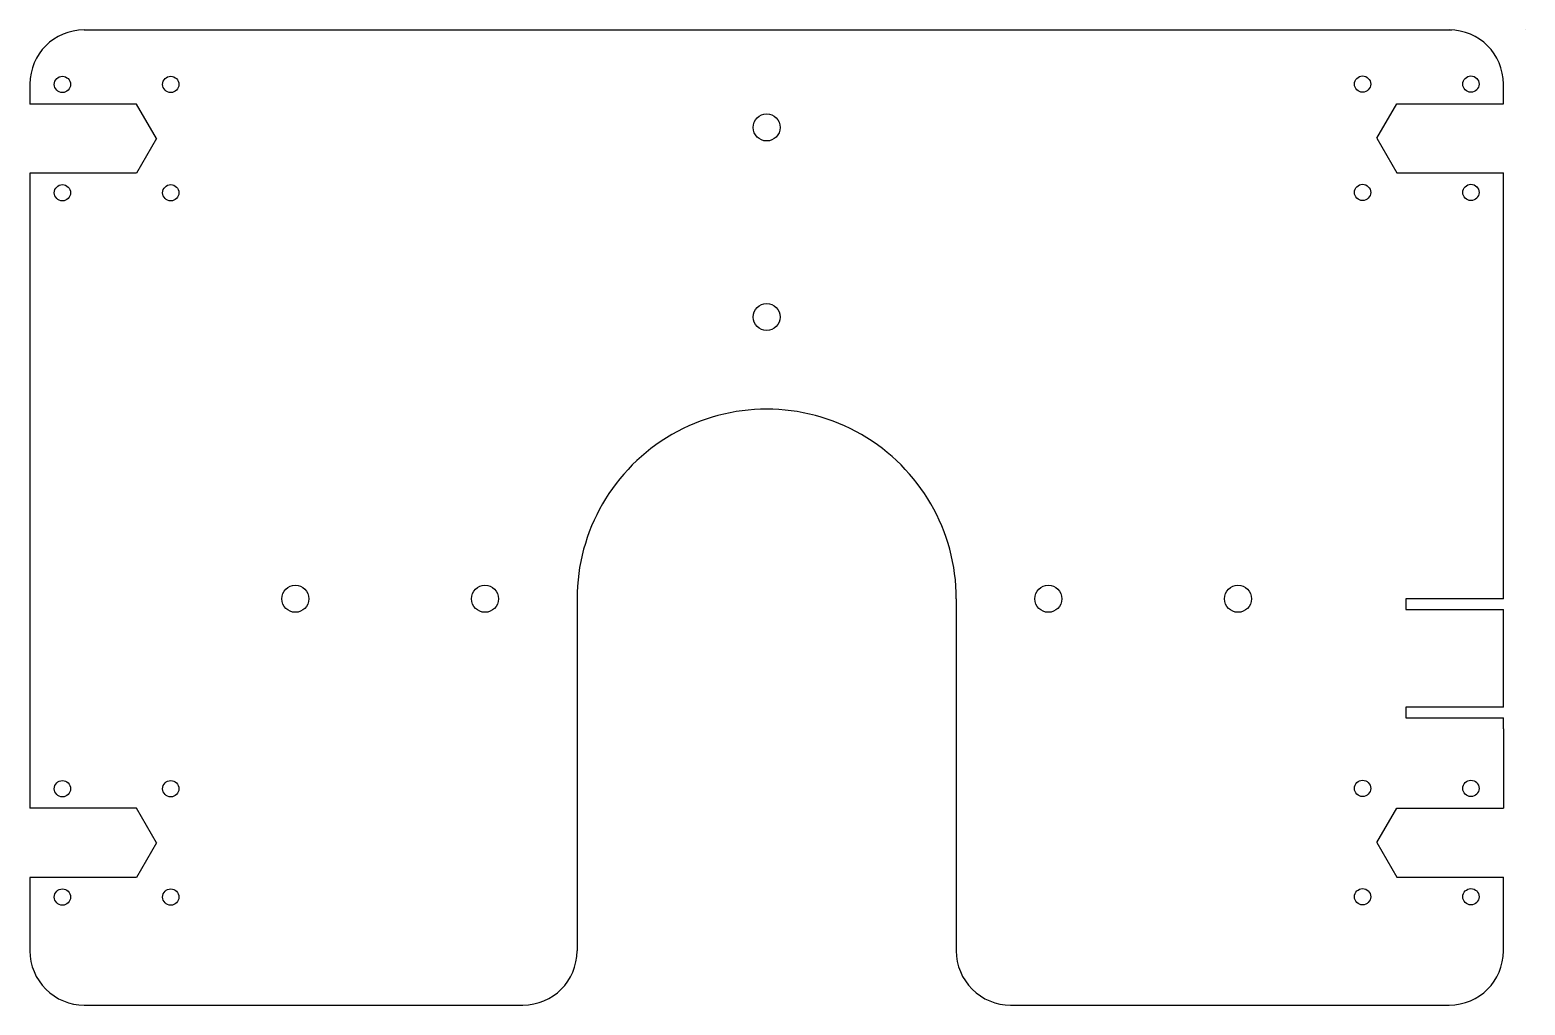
# Model space of a CAD drawing. Header units: millimetres. Extents: x -136 to 140, y -75 to 105.
import ezdxf

# ---------------------------------------------------------------- set-up
doc = ezdxf.new("R2010")
doc.units = ezdxf.units.MM
doc.layers.get('0').update_dxf_attribs({"linetype": 'CONTINUOUS', "lineweight": 25, "true_color": 0x000000})

# ---------------------------------------------------------------- blocks, each defined once
blk = doc.blocks.new('nut cut outs')
for p, q in [((0, 7.36), (-6.38, 3.68)), ((0, 7.36), (6.37, 3.68)), ((-6.38, 3.68), (-6.38, -3.68)), ((6.37, 3.68), (6.37, -3.68)), ((-6.38, -3.68), (-6.38, -16)), ((6.37, -3.68), (6.37, -16))]:
    blk.add_line(p, q)
for centre in [(-10, 10), (10, 10), (-10, -10), (10, -10)]:
    blk.add_circle(centre, 1.5)

msp = doc.modelspace()

# ---------------------------------------------------------------- linework, layer by layer
for p, q in [((-126, 105), (126.46, 105)), ((140, 105), (140, 105)), ((-136, 95), (-136, 91.32)), ((136, 91.37), (136, 95)), ((-136, 78.57), (-136, -38.68)), ((136, 0), (136, 78.62)), ((-35, 0), (-35, -65)), ((35, 0), (35, 0)), ((35, 0), (35, -65)), ((118, 0), (118, -2)), ((136, 0), (118, 0)), ((118, -2), (136, -2)), ((136, -20), (136, -2)), ((118, -19.99), (118, -21.99)), ((136, -20), (118, -20)), ((118, -21.99), (136, -22)), ((136, -23.99), (136, -22)), ((136, -23.99), (136, -38.63)), ((-136, -51.43), (-136, -65)), ((136, -65), (136, -51.38)), ((-126, -75), (-45, -75)), ((45, -75), (123, -75)), ((123, -75), (126, -75))]:
    msp.add_line(p, q)
for centre in [(0, 87), (0, 52), (-87, 0), (-52, 0), (52, 0), (87, 0)]:
    msp.add_circle(centre, 2.5)
for centre, radius, start, end in [((-126, 95), 10, 90, 180), ((126, 95), 10, 360, 90), ((0, 0), 35, 359.9991, 180), ((-126, -65), 10, 179.9919, 270), ((-45, -65), 10, 270, 359.9991), ((45, -65), 10, 179.9991, 270), ((126, -65), 10, 270, 0)]:
    msp.add_arc(centre, radius, start, end)

# ---------------------------------------------------------------- block references
for p, rotation in [((-120, 84.94), 270), ((120, 85), 90), ((-120, -45.06), 270), ((120, -45), 90)]:
    msp.add_blockref('nut cut outs', p, dxfattribs=dict(rotation=rotation))

doc.saveas('drawing.dxf')
